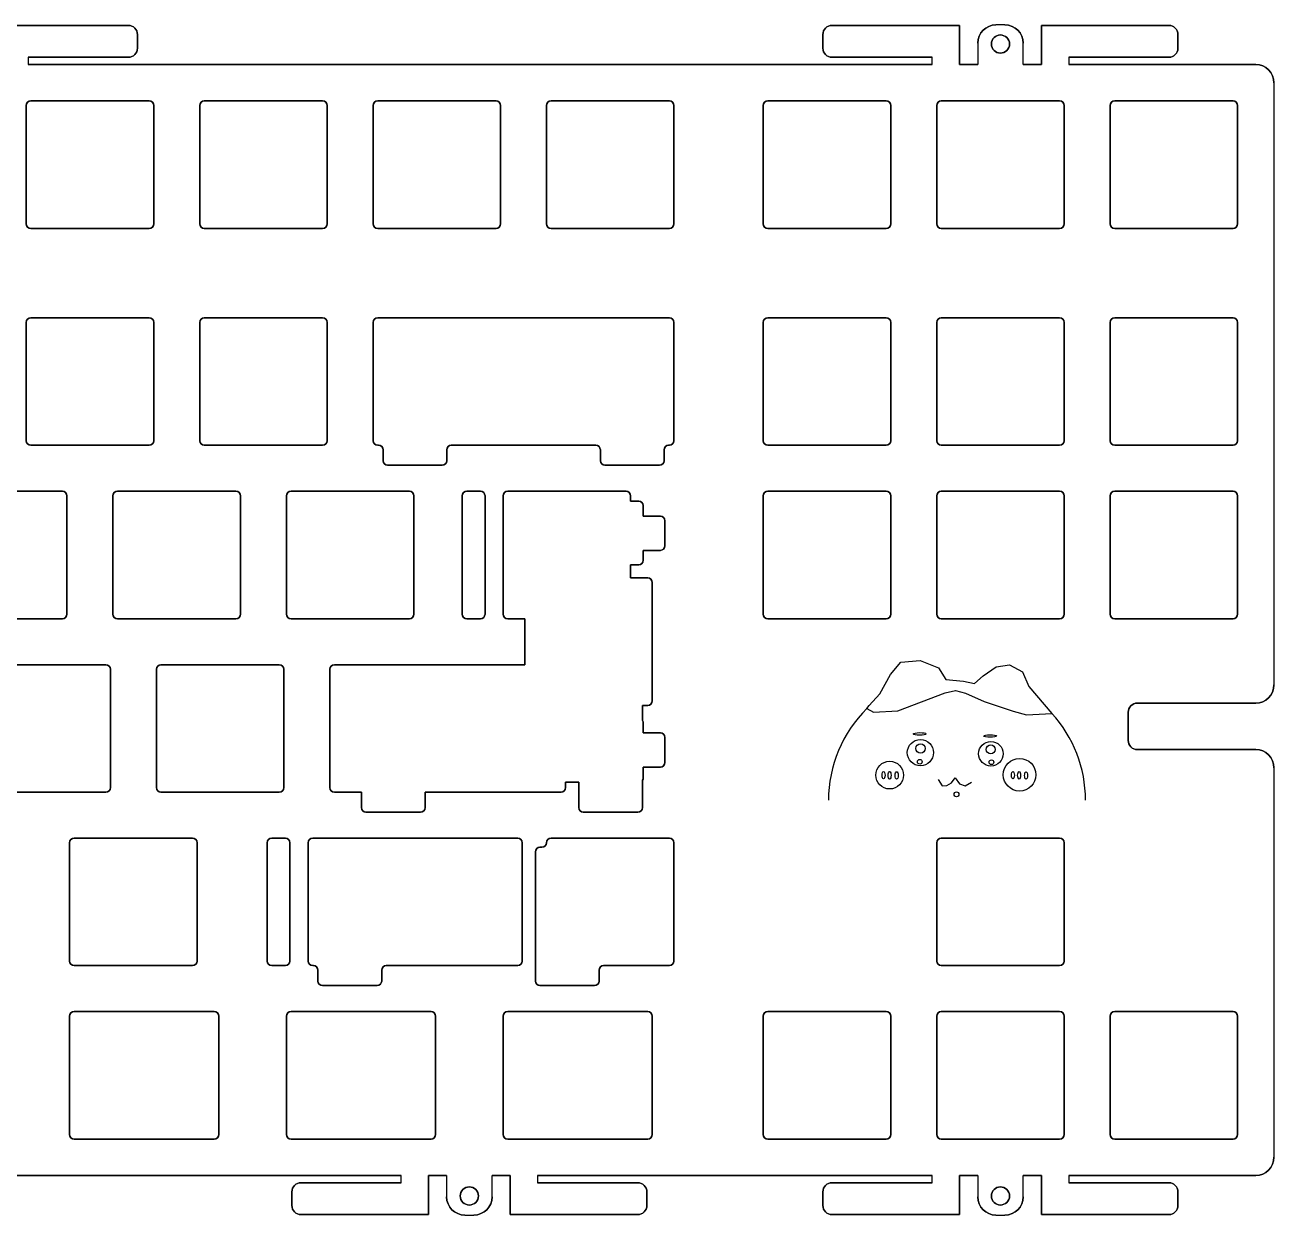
# Model space of a CAD drawing. Header units: centimetres. Extents: x 0.3 to 35.4, y -11.1 to 2.
# Drawn here: x 21.69 to 35.41, y -11.1 to 1.97 of the extents above; entities that cross this region are included whole.
import ezdxf

# ---------------------------------------------------------------- set-up
doc = ezdxf.new("R2010")
doc.units = ezdxf.units.CM
doc.header["$MEASUREMENT"] = 0
doc.layers.add('圖層1', color=80, linetype='Continuous')

msp = doc.modelspace()

# ---------------------------------------------------------------- linework, layer by layer
for p, q in [((22.826, 1.97, -11.43), (21.426, 1.97, -11.43)), ((31.956, 1.97, -11.43), (30.556, 1.97, -11.43)), ((31.956, 1.54, -11.43), (31.956, 1.97, -11.43)), ((32.456, 1.975, -11.43), (32.356, 1.975, -11.43)), ((34.256, 1.97, -11.43), (32.856, 1.97, -11.43)), ((32.856, 1.97, -11.43), (32.856, 1.54, -11.43)), ((22.926, 1.72, -11.43), (22.926, 1.87, -11.43)), ((30.456, 1.87, -11.43), (30.456, 1.72, -11.43)), ((34.356, 1.72, -11.43), (34.356, 1.87, -11.43)), ((32.156, 1.775, -11.43), (32.156, 1.54, -11.43)), ((32.656, 1.54, -11.43), (32.656, 1.775, -11.43)), ((21.726, 1.62, -11.43), (21.726, 1.54, -11.43)), ((21.726, 1.62, -11.43), (22.826, 1.62, -11.43)), ((21.726, 1.54, -11.43), (31.656, 1.54, -11.43)), ((30.556, 1.62, -11.43), (31.656, 1.62, -11.43)), ((31.656, 1.54, -11.43), (31.656, 1.62, -11.43)), ((31.956, 1.54, -11.43), (32.156, 1.54, -11.43)), ((32.656, 1.54, -11.43), (32.856, 1.54, -11.43)), ((33.156, 1.62, -11.43), (33.156, 1.54, -11.43)), ((33.156, 1.62, -11.43), (34.256, 1.62, -11.43)), ((33.156, 1.54, -11.43), (35.211, 1.54, -11.43)), ((35.411, 1.34, -11.43), (35.411, -5.274, -11.43)), ((23.055, 1.14, -11.43), (21.755, 1.14, -11.43)), ((24.96, 1.14, -11.43), (23.66, 1.14, -11.43)), ((26.865, 1.14, -11.43), (25.565, 1.14, -11.43)), ((28.77, 1.14, -11.43), (27.47, 1.14, -11.43)), ((31.151, 1.14, -11.43), (29.851, 1.14, -11.43)), ((33.056, 1.14, -11.43), (31.756, 1.14, -11.43)), ((34.961, 1.14, -11.43), (33.661, 1.14, -11.43)), ((21.705, 1.09, -11.43), (21.705, -0.21, -11.43)), ((23.105, -0.21, -11.43), (23.105, 1.09, -11.43)), ((23.61, 1.09, -11.43), (23.61, -0.21, -11.43)), ((25.01, -0.21, -11.43), (25.01, 1.09, -11.43)), ((25.515, 1.09, -11.43), (25.515, -0.21, -11.43)), ((26.915, -0.21, -11.43), (26.915, 1.09, -11.43)), ((27.42, 1.09, -11.43), (27.42, -0.21, -11.43)), ((28.82, -0.21, -11.43), (28.82, 1.09, -11.43)), ((29.801, 1.09, -11.43), (29.801, -0.21, -11.43)), ((31.201, -0.21, -11.43), (31.201, 1.09, -11.43)), ((31.706, 1.09, -11.43), (31.706, -0.21, -11.43)), ((33.106, -0.21, -11.43), (33.106, 1.09, -11.43)), ((33.611, 1.09, -11.43), (33.611, -0.21, -11.43)), ((35.011, -0.21, -11.43), (35.011, 1.09, -11.43)), ((21.755, -0.26, -11.43), (23.055, -0.26, -11.43)), ((23.66, -0.26, -11.43), (24.96, -0.26, -11.43)), ((25.565, -0.26, -11.43), (26.865, -0.26, -11.43)), ((27.47, -0.26, -11.43), (28.77, -0.26, -11.43)), ((29.851, -0.26, -11.43), (31.151, -0.26, -11.43)), ((31.756, -0.26, -11.43), (33.056, -0.26, -11.43)), ((33.661, -0.26, -11.43), (34.961, -0.26, -11.43)), ((21.705, -1.292, -11.43), (21.705, -2.592, -11.43)), ((23.055, -1.242, -11.43), (21.755, -1.242, -11.43)), ((23.105, -2.592, -11.43), (23.105, -1.292, -11.43)), ((23.61, -1.292, -11.43), (23.61, -2.592, -11.43)), ((24.96, -1.242, -11.43), (23.66, -1.242, -11.43)), ((25.01, -2.592, -11.43), (25.01, -1.292, -11.43)), ((25.515, -1.292, -11.43), (25.515, -2.592, -11.43)), ((28.77, -1.242, -11.43), (25.565, -1.242, -11.43)), ((28.82, -2.592, -11.43), (28.82, -1.292, -11.43)), ((29.801, -1.292, -11.43), (29.801, -2.592, -11.43)), ((31.151, -1.242, -11.43), (29.851, -1.242, -11.43)), ((31.201, -2.592, -11.43), (31.201, -1.292, -11.43)), ((31.706, -1.292, -11.43), (31.706, -2.592, -11.43)), ((33.056, -1.242, -11.43), (31.756, -1.242, -11.43)), ((33.106, -2.592, -11.43), (33.106, -1.292, -11.43)), ((33.611, -1.292, -11.43), (33.611, -2.592, -11.43)), ((34.961, -1.242, -11.43), (33.661, -1.242, -11.43)), ((35.011, -2.592, -11.43), (35.011, -1.292, -11.43)), ((21.755, -2.642, -11.43), (23.055, -2.642, -11.43)), ((23.66, -2.642, -11.43), (24.96, -2.642, -11.43)), ((25.565, -2.642, -11.43), (25.574, -2.642, -11.43)), ((25.624, -2.692, -11.43), (25.624, -2.812, -11.43)), ((26.324, -2.812, -11.43), (26.324, -2.692, -11.43)), ((26.374, -2.642, -11.43), (27.961, -2.642, -11.43)), ((28.011, -2.692, -11.43), (28.011, -2.812, -11.43)), ((28.711, -2.812, -11.43), (28.711, -2.692, -11.43)), ((28.761, -2.642, -11.43), (28.77, -2.642, -11.43)), ((29.851, -2.642, -11.43), (31.151, -2.642, -11.43)), ((31.756, -2.642, -11.43), (33.056, -2.642, -11.43)), ((33.661, -2.642, -11.43), (34.961, -2.642, -11.43)), ((25.674, -2.862, -11.43), (26.274, -2.862, -11.43)), ((28.061, -2.862, -11.43), (28.661, -2.862, -11.43)), ((22.102, -3.147, -11.43), (20.802, -3.147, -11.43)), ((24.008, -3.147, -11.43), (22.707, -3.147, -11.43)), ((25.913, -3.147, -11.43), (24.613, -3.147, -11.43)), ((26.544, -3.147, -11.43), (26.694, -3.147, -11.43)), ((26.994, -3.147, -11.43), (28.294, -3.147, -11.43)), ((31.151, -3.147, -11.43), (29.851, -3.147, -11.43)), ((33.056, -3.147, -11.43), (31.756, -3.147, -11.43)), ((34.961, -3.147, -11.43), (33.661, -3.147, -11.43)), ((22.152, -4.497, -11.43), (22.152, -3.197, -11.43)), ((22.657, -3.197, -11.43), (22.657, -4.497, -11.43)), ((24.058, -4.497, -11.43), (24.058, -3.197, -11.43)), ((24.562, -3.197, -11.43), (24.562, -4.497, -11.43)), ((25.962, -4.497, -11.43), (25.962, -3.197, -11.43)), ((26.494, -4.497, -11.43), (26.494, -3.197, -11.43)), ((26.744, -3.197, -11.43), (26.744, -4.497, -11.43)), ((26.944, -4.497, -11.43), (26.944, -3.197, -11.43)), ((28.344, -3.197, -11.43), (28.344, -3.255, -11.43)), ((28.344, -3.255, -11.43), (28.432, -3.255, -11.43)), ((29.801, -3.197, -11.43), (29.801, -4.497, -11.43)), ((31.201, -4.497, -11.43), (31.201, -3.197, -11.43)), ((31.706, -3.197, -11.43), (31.706, -4.497, -11.43)), ((33.106, -4.497, -11.43), (33.106, -3.197, -11.43)), ((33.611, -3.197, -11.43), (33.611, -4.497, -11.43)), ((35.011, -4.497, -11.43), (35.011, -3.197, -11.43)), ((28.482, -3.305, -11.43), (28.482, -3.42, -11.43)), ((28.482, -3.42, -11.43), (28.67, -3.42, -11.43)), ((28.72, -3.47, -11.43), (28.72, -3.746, -11.43)), ((28.67, -3.796, -11.43), (28.482, -3.796, -11.43)), ((28.482, -3.796, -11.43), (28.482, -3.905, -11.43)), ((28.432, -3.955, -11.43), (28.344, -3.955, -11.43)), ((28.344, -3.955, -11.43), (28.344, -4.099, -11.43)), ((28.344, -4.099, -11.43), (28.532, -4.099, -11.43)), ((28.582, -4.149, -11.43), (28.582, -5.449, -11.43)), ((20.802, -4.547, -11.43), (22.102, -4.547, -11.43)), ((22.707, -4.547, -11.43), (24.008, -4.547, -11.43)), ((24.613, -4.547, -11.43), (25.913, -4.547, -11.43)), ((26.694, -4.547, -11.43), (26.544, -4.547, -11.43)), ((27.182, -4.547, -11.43), (26.994, -4.547, -11.43)), ((27.182, -5.052, -11.43), (27.182, -4.547, -11.43)), ((29.851, -4.547, -11.43), (31.151, -4.547, -11.43)), ((31.756, -4.547, -11.43), (33.056, -4.547, -11.43)), ((33.661, -4.547, -11.43), (34.961, -4.547, -11.43)), ((22.579, -5.052, -11.43), (21.279, -5.052, -11.43)), ((24.484, -5.052, -11.43), (23.184, -5.052, -11.43)), ((25.089, -5.052, -11.43), (27.182, -5.052, -11.43)), ((22.629, -6.402, -11.43), (22.629, -5.102, -11.43)), ((23.134, -5.102, -11.43), (23.134, -6.402, -11.43)), ((24.534, -6.402, -11.43), (24.534, -5.102, -11.43)), ((25.039, -6.402, -11.43), (25.039, -5.102, -11.43)), ((33.91, -5.474, -11.43), (35.211, -5.474, -11.43)), ((28.532, -5.499, -11.43), (28.473, -5.499, -11.43)), ((28.473, -5.499, -11.43), (28.473, -5.665, -11.43)), ((33.81, -5.884, -11.43), (33.81, -5.574, -11.43)), ((28.482, -5.693, -11.43), (28.482, -5.8, -11.43)), ((28.482, -5.8, -11.43), (28.67, -5.8, -11.43)), ((28.72, -5.85, -11.43), (28.72, -6.126, -11.43)), ((35.211, -5.984, -11.43), (33.91, -5.984, -11.43)), ((28.67, -6.176, -11.43), (28.482, -6.176, -11.43)), ((28.482, -6.176, -11.43), (28.482, -6.293, -11.43)), ((35.411, -6.184, -11.43), (35.411, -10.462, -11.43)), ((27.773, -6.343, -11.43), (27.629, -6.343, -11.43)), ((27.629, -6.343, -11.43), (27.629, -6.402, -11.43)), ((27.773, -6.622, -11.43), (27.773, -6.343, -11.43)), ((28.473, -6.321, -11.43), (28.473, -6.622, -11.43)), ((21.279, -6.452, -11.43), (22.579, -6.452, -11.43)), ((23.184, -6.452, -11.43), (24.484, -6.452, -11.43)), ((25.386, -6.452, -11.43), (25.089, -6.452, -11.43)), ((25.386, -6.622, -11.43), (25.386, -6.452, -11.43)), ((27.579, -6.452, -11.43), (26.086, -6.452, -11.43)), ((26.086, -6.452, -11.43), (26.086, -6.622, -11.43)), ((26.036, -6.672, -11.43), (25.436, -6.672, -11.43)), ((28.423, -6.672, -11.43), (27.823, -6.672, -11.43)), ((23.531, -6.957, -11.43), (22.231, -6.957, -11.43)), ((24.401, -6.957, -11.43), (24.551, -6.957, -11.43)), ((27.103, -6.957, -11.43), (24.851, -6.957, -11.43)), ((28.77, -6.957, -11.43), (27.47, -6.957, -11.43)), ((33.056, -6.957, -11.43), (31.756, -6.957, -11.43)), ((22.181, -7.007, -11.43), (22.181, -8.307, -11.43)), ((23.581, -8.307, -11.43), (23.581, -7.007, -11.43)), ((24.351, -8.307, -11.43), (24.351, -7.007, -11.43)), ((24.601, -7.007, -11.43), (24.601, -8.307, -11.43)), ((24.801, -7.007, -11.43), (24.801, -8.307, -11.43)), ((27.153, -8.307, -11.43), (27.153, -7.007, -11.43)), ((27.297, -7.107, -11.43), (27.297, -8.527, -11.43)), ((27.37, -7.057, -11.43), (27.347, -7.057, -11.43)), ((28.82, -8.307, -11.43), (28.82, -7.007, -11.43)), ((31.706, -7.007, -11.43), (31.706, -8.307, -11.43)), ((33.106, -8.307, -11.43), (33.106, -7.007, -11.43)), ((22.231, -8.357, -11.43), (23.531, -8.357, -11.43)), ((24.551, -8.357, -11.43), (24.401, -8.357, -11.43)), ((24.851, -8.357, -11.43), (24.859, -8.357, -11.43)), ((25.659, -8.357, -11.43), (27.103, -8.357, -11.43)), ((28.047, -8.357, -11.43), (28.77, -8.357, -11.43)), ((31.756, -8.357, -11.43), (33.056, -8.357, -11.43)), ((24.909, -8.407, -11.43), (24.909, -8.527, -11.43)), ((25.609, -8.527, -11.43), (25.609, -8.407, -11.43)), ((27.997, -8.527, -11.43), (27.997, -8.407, -11.43)), ((24.959, -8.577, -11.43), (25.559, -8.577, -11.43)), ((27.347, -8.577, -11.43), (27.947, -8.577, -11.43)), ((22.181, -8.912, -11.43), (22.181, -10.212, -11.43)), ((23.769, -8.862, -11.43), (22.231, -8.862, -11.43)), ((23.819, -10.212, -11.43), (23.819, -8.912, -11.43)), ((24.562, -8.912, -11.43), (24.562, -10.212, -11.43)), ((26.151, -8.862, -11.43), (24.613, -8.862, -11.43)), ((26.201, -10.212, -11.43), (26.201, -8.912, -11.43)), ((26.944, -8.912, -11.43), (26.944, -10.212, -11.43)), ((28.532, -8.862, -11.43), (26.994, -8.862, -11.43)), ((28.582, -10.212, -11.43), (28.582, -8.912, -11.43)), ((29.801, -8.912, -11.43), (29.801, -10.212, -11.43)), ((31.151, -8.862, -11.43), (29.851, -8.862, -11.43)), ((31.201, -10.212, -11.43), (31.201, -8.912, -11.43)), ((31.706, -8.912, -11.43), (31.706, -10.212, -11.43)), ((33.056, -8.862, -11.43), (31.756, -8.862, -11.43)), ((33.106, -10.212, -11.43), (33.106, -8.912, -11.43)), ((33.611, -8.912, -11.43), (33.611, -10.212, -11.43)), ((34.961, -8.862, -11.43), (33.661, -8.862, -11.43)), ((35.011, -10.212, -11.43), (35.011, -8.912, -11.43)), ((22.231, -10.262, -11.43), (23.769, -10.262, -11.43)), ((24.613, -10.262, -11.43), (26.151, -10.262, -11.43)), ((26.994, -10.262, -11.43), (28.532, -10.262, -11.43)), ((29.851, -10.262, -11.43), (31.151, -10.262, -11.43)), ((31.756, -10.262, -11.43), (33.056, -10.262, -11.43)), ((33.661, -10.262, -11.43), (34.961, -10.262, -11.43)), ((25.822, -10.662, -11.43), (19.344, -10.662, -11.43)), ((25.822, -10.742, -11.43), (25.822, -10.662, -11.43)), ((26.122, -11.092, -11.43), (26.122, -10.662, -11.43)), ((26.322, -10.662, -11.43), (26.122, -10.662, -11.43)), ((26.322, -10.662, -11.43), (26.322, -10.897, -11.43)), ((26.822, -10.897, -11.43), (26.822, -10.662, -11.43)), ((27.022, -10.662, -11.43), (26.822, -10.662, -11.43)), ((27.022, -10.662, -11.43), (27.022, -11.092, -11.43)), ((27.322, -10.662, -11.43), (27.322, -10.742, -11.43)), ((31.656, -10.662, -11.43), (27.322, -10.662, -11.43)), ((31.656, -10.742, -11.43), (31.656, -10.662, -11.43)), ((31.956, -11.092, -11.43), (31.956, -10.662, -11.43)), ((32.156, -10.662, -11.43), (31.956, -10.662, -11.43)), ((32.156, -10.662, -11.43), (32.156, -10.897, -11.43)), ((32.656, -10.897, -11.43), (32.656, -10.662, -11.43)), ((32.856, -10.662, -11.43), (32.656, -10.662, -11.43)), ((32.856, -10.662, -11.43), (32.856, -11.092, -11.43)), ((33.156, -10.662, -11.43), (33.156, -10.742, -11.43)), ((35.211, -10.662, -11.43), (33.156, -10.662, -11.43)), ((25.822, -10.742, -11.43), (24.722, -10.742, -11.43)), ((28.422, -10.742, -11.43), (27.322, -10.742, -11.43)), ((31.656, -10.742, -11.43), (30.556, -10.742, -11.43)), ((34.256, -10.742, -11.43), (33.156, -10.742, -11.43)), ((24.622, -10.842, -11.43), (24.622, -10.992, -11.43)), ((28.522, -10.992, -11.43), (28.522, -10.842, -11.43)), ((30.456, -10.842, -11.43), (30.456, -10.992, -11.43)), ((34.356, -10.992, -11.43), (34.356, -10.842, -11.43)), ((24.722, -11.092, -11.43), (26.122, -11.092, -11.43)), ((26.522, -11.097, -11.43), (26.622, -11.097, -11.43)), ((27.022, -11.092, -11.43), (28.422, -11.092, -11.43)), ((30.556, -11.092, -11.43), (31.956, -11.092, -11.43)), ((32.356, -11.097, -11.43), (32.456, -11.097, -11.43)), ((32.856, -11.092, -11.43), (34.256, -11.092, -11.43))]:
    msp.add_line(p, q)
at = {"extrusion": (-1.2583e-16, -1.45717e-15, -1)}
for p, q in [((21.426, 1.97, -11.58), (22.826, 1.97, -11.58)), ((30.556, 1.97, -11.58), (31.956, 1.97, -11.58)), ((31.956, 1.97, -11.58), (31.956, 1.54, -11.58)), ((32.456, 1.975, -11.58), (32.356, 1.975, -11.58)), ((32.856, 1.54, -11.58), (32.856, 1.97, -11.58)), ((32.856, 1.97, -11.58), (34.256, 1.97, -11.58)), ((22.926, 1.87, -11.58), (22.926, 1.72, -11.58)), ((30.456, 1.72, -11.58), (30.456, 1.87, -11.58)), ((34.356, 1.87, -11.58), (34.356, 1.72, -11.58)), ((32.156, 1.775, -11.58), (32.156, 1.54, -11.58)), ((32.656, 1.54, -11.58), (32.656, 1.775, -11.58)), ((22.826, 1.62, -11.58), (21.726, 1.62, -11.58)), ((21.726, 1.62, -11.58), (21.726, 1.54, -11.58)), ((31.656, 1.54, -11.58), (21.726, 1.54, -11.58)), ((31.656, 1.62, -11.58), (30.556, 1.62, -11.58)), ((31.656, 1.54, -11.58), (31.656, 1.62, -11.58)), ((32.156, 1.54, -11.58), (31.956, 1.54, -11.58)), ((32.856, 1.54, -11.58), (32.656, 1.54, -11.58)), ((34.256, 1.62, -11.58), (33.156, 1.62, -11.58)), ((33.156, 1.62, -11.58), (33.156, 1.54, -11.58)), ((35.211, 1.54, -11.58), (33.156, 1.54, -11.58)), ((35.411, 1.34, -11.58), (35.411, -5.274, -11.58)), ((21.755, 1.14, -11.58), (23.055, 1.14, -11.58)), ((23.66, 1.14, -11.58), (24.96, 1.14, -11.58)), ((25.565, 1.14, -11.58), (26.865, 1.14, -11.58)), ((27.47, 1.14, -11.58), (28.77, 1.14, -11.58)), ((29.851, 1.14, -11.58), (31.151, 1.14, -11.58)), ((31.756, 1.14, -11.58), (33.056, 1.14, -11.58)), ((33.661, 1.14, -11.58), (34.961, 1.14, -11.58)), ((21.705, -0.21, -11.58), (21.705, 1.09, -11.58)), ((23.105, 1.09, -11.58), (23.105, -0.21, -11.58)), ((23.61, -0.21, -11.58), (23.61, 1.09, -11.58)), ((25.01, 1.09, -11.58), (25.01, -0.21, -11.58)), ((25.515, -0.21, -11.58), (25.515, 1.09, -11.58)), ((26.915, 1.09, -11.58), (26.915, -0.21, -11.58)), ((27.42, -0.21, -11.58), (27.42, 1.09, -11.58)), ((28.82, 1.09, -11.58), (28.82, -0.21, -11.58)), ((29.801, -0.21, -11.58), (29.801, 1.09, -11.58)), ((31.201, 1.09, -11.58), (31.201, -0.21, -11.58)), ((31.706, -0.21, -11.58), (31.706, 1.09, -11.58)), ((33.106, 1.09, -11.58), (33.106, -0.21, -11.58)), ((33.611, -0.21, -11.58), (33.611, 1.09, -11.58)), ((35.011, 1.09, -11.58), (35.011, -0.21, -11.58)), ((23.055, -0.26, -11.58), (21.755, -0.26, -11.58)), ((24.96, -0.26, -11.58), (23.66, -0.26, -11.58)), ((26.865, -0.26, -11.58), (25.565, -0.26, -11.58)), ((28.77, -0.26, -11.58), (27.47, -0.26, -11.58)), ((31.151, -0.26, -11.58), (29.851, -0.26, -11.58)), ((33.056, -0.26, -11.58), (31.756, -0.26, -11.58)), ((34.961, -0.26, -11.58), (33.661, -0.26, -11.58)), ((21.705, -2.592, -11.58), (21.705, -1.292, -11.58)), ((21.755, -1.242, -11.58), (23.055, -1.242, -11.58)), ((23.105, -1.292, -11.58), (23.105, -2.592, -11.58)), ((23.61, -2.592, -11.58), (23.61, -1.292, -11.58)), ((23.66, -1.242, -11.58), (24.96, -1.242, -11.58)), ((25.01, -1.292, -11.58), (25.01, -2.592, -11.58)), ((25.515, -2.592, -11.58), (25.515, -1.292, -11.58)), ((25.565, -1.242, -11.58), (28.77, -1.242, -11.58)), ((28.82, -1.292, -11.58), (28.82, -2.592, -11.58)), ((29.801, -2.592, -11.58), (29.801, -1.292, -11.58)), ((29.851, -1.242, -11.58), (31.151, -1.242, -11.58)), ((31.201, -1.292, -11.58), (31.201, -2.592, -11.58)), ((31.706, -2.592, -11.58), (31.706, -1.292, -11.58)), ((31.756, -1.242, -11.58), (33.056, -1.242, -11.58)), ((33.106, -1.292, -11.58), (33.106, -2.592, -11.58)), ((33.611, -2.592, -11.58), (33.611, -1.292, -11.58)), ((33.661, -1.242, -11.58), (34.961, -1.242, -11.58)), ((35.011, -1.292, -11.58), (35.011, -2.592, -11.58)), ((23.055, -2.642, -11.58), (21.755, -2.642, -11.58)), ((24.96, -2.642, -11.58), (23.66, -2.642, -11.58)), ((25.574, -2.642, -11.58), (25.565, -2.642, -11.58)), ((25.624, -2.812, -11.58), (25.624, -2.692, -11.58)), ((26.324, -2.692, -11.58), (26.324, -2.812, -11.58)), ((27.961, -2.642, -11.58), (26.374, -2.642, -11.58)), ((28.011, -2.812, -11.58), (28.011, -2.692, -11.58)), ((28.711, -2.692, -11.58), (28.711, -2.812, -11.58)), ((28.77, -2.642, -11.58), (28.761, -2.642, -11.58)), ((31.151, -2.642, -11.58), (29.851, -2.642, -11.58)), ((33.056, -2.642, -11.58), (31.756, -2.642, -11.58)), ((34.961, -2.642, -11.58), (33.661, -2.642, -11.58)), ((26.274, -2.862, -11.58), (25.674, -2.862, -11.58)), ((28.661, -2.862, -11.58), (28.061, -2.862, -11.58)), ((20.802, -3.147, -11.58), (22.102, -3.147, -11.58)), ((22.707, -3.147, -11.58), (24.008, -3.147, -11.58)), ((24.613, -3.147, -11.58), (25.913, -3.147, -11.58)), ((26.694, -3.147, -11.58), (26.544, -3.147, -11.58)), ((28.294, -3.147, -11.58), (26.994, -3.147, -11.58)), ((29.851, -3.147, -11.58), (31.151, -3.147, -11.58)), ((31.756, -3.147, -11.58), (33.056, -3.147, -11.58)), ((33.661, -3.147, -11.58), (34.961, -3.147, -11.58)), ((22.152, -3.197, -11.58), (22.152, -4.497, -11.58)), ((22.657, -4.497, -11.58), (22.657, -3.197, -11.58)), ((24.058, -3.197, -11.58), (24.058, -4.497, -11.58)), ((24.562, -4.497, -11.58), (24.562, -3.197, -11.58)), ((25.962, -3.197, -11.58), (25.962, -4.497, -11.58)), ((26.494, -3.197, -11.58), (26.494, -4.497, -11.58)), ((26.744, -4.497, -11.58), (26.744, -3.197, -11.58)), ((26.944, -3.197, -11.58), (26.944, -4.497, -11.58)), ((28.344, -3.255, -11.58), (28.344, -3.197, -11.58)), ((28.432, -3.255, -11.58), (28.344, -3.255, -11.58)), ((29.801, -4.497, -11.58), (29.801, -3.197, -11.58)), ((31.201, -3.197, -11.58), (31.201, -4.497, -11.58)), ((31.706, -4.497, -11.58), (31.706, -3.197, -11.58)), ((33.106, -3.197, -11.58), (33.106, -4.497, -11.58)), ((33.611, -4.497, -11.58), (33.611, -3.197, -11.58)), ((35.011, -3.197, -11.58), (35.011, -4.497, -11.58)), ((28.482, -3.42, -11.58), (28.482, -3.305, -11.58)), ((28.67, -3.42, -11.58), (28.482, -3.42, -11.58)), ((28.72, -3.746, -11.58), (28.72, -3.47, -11.58)), ((28.482, -3.905, -11.58), (28.482, -3.796, -11.58)), ((28.482, -3.796, -11.58), (28.67, -3.796, -11.58)), ((28.344, -4.099, -11.58), (28.344, -3.955, -11.58)), ((28.344, -3.955, -11.58), (28.432, -3.955, -11.58)), ((28.532, -4.099, -11.58), (28.344, -4.099, -11.58)), ((28.582, -5.449, -11.58), (28.582, -4.149, -11.58)), ((22.102, -4.547, -11.58), (20.802, -4.547, -11.58)), ((24.008, -4.547, -11.58), (22.707, -4.547, -11.58)), ((25.913, -4.547, -11.58), (24.613, -4.547, -11.58)), ((26.544, -4.547, -11.58), (26.694, -4.547, -11.58)), ((26.994, -4.547, -11.58), (27.182, -4.547, -11.58)), ((27.182, -4.547, -11.58), (27.182, -5.052, -11.58)), ((31.151, -4.547, -11.58), (29.851, -4.547, -11.58)), ((33.056, -4.547, -11.58), (31.756, -4.547, -11.58)), ((34.961, -4.547, -11.58), (33.661, -4.547, -11.58)), ((21.279, -5.052, -11.58), (22.579, -5.052, -11.58)), ((23.184, -5.052, -11.58), (24.484, -5.052, -11.58)), ((27.182, -5.052, -11.58), (25.089, -5.052, -11.58)), ((22.629, -5.102, -11.58), (22.629, -6.402, -11.58)), ((23.134, -6.402, -11.58), (23.134, -5.102, -11.58)), ((24.534, -5.102, -11.58), (24.534, -6.402, -11.58)), ((25.039, -5.102, -11.58), (25.039, -6.402, -11.58)), ((35.211, -5.474, -11.58), (33.91, -5.474, -11.58)), ((28.473, -5.665, -11.58), (28.473, -5.499, -11.58)), ((28.473, -5.499, -11.58), (28.532, -5.499, -11.58)), ((33.81, -5.574, -11.58), (33.81, -5.884, -11.58)), ((28.482, -5.8, -11.58), (28.482, -5.693, -11.58)), ((28.67, -5.8, -11.58), (28.482, -5.8, -11.58)), ((28.72, -6.126, -11.58), (28.72, -5.85, -11.58)), ((33.91, -5.984, -11.58), (35.211, -5.984, -11.58)), ((28.482, -6.293, -11.58), (28.482, -6.176, -11.58)), ((28.482, -6.176, -11.58), (28.67, -6.176, -11.58)), ((35.411, -6.184, -11.58), (35.411, -10.462, -11.58)), ((27.629, -6.402, -11.58), (27.629, -6.343, -11.58)), ((27.629, -6.343, -11.58), (27.773, -6.343, -11.58)), ((27.773, -6.343, -11.58), (27.773, -6.622, -11.58)), ((28.473, -6.622, -11.58), (28.473, -6.321, -11.58)), ((22.579, -6.452, -11.58), (21.279, -6.452, -11.58)), ((24.484, -6.452, -11.58), (23.184, -6.452, -11.58)), ((25.089, -6.452, -11.58), (25.386, -6.452, -11.58)), ((25.386, -6.452, -11.58), (25.386, -6.622, -11.58)), ((26.086, -6.622, -11.58), (26.086, -6.452, -11.58)), ((26.086, -6.452, -11.58), (27.579, -6.452, -11.58)), ((25.436, -6.672, -11.58), (26.036, -6.672, -11.58)), ((27.823, -6.672, -11.58), (28.423, -6.672, -11.58)), ((22.231, -6.957, -11.58), (23.531, -6.957, -11.58)), ((24.551, -6.957, -11.58), (24.401, -6.957, -11.58)), ((24.851, -6.957, -11.58), (27.103, -6.957, -11.58)), ((27.47, -6.957, -11.58), (28.77, -6.957, -11.58)), ((31.756, -6.957, -11.58), (33.056, -6.957, -11.58)), ((22.181, -8.307, -11.58), (22.181, -7.007, -11.58)), ((23.581, -7.007, -11.58), (23.581, -8.307, -11.58)), ((24.351, -7.007, -11.58), (24.351, -8.307, -11.58)), ((24.601, -8.307, -11.58), (24.601, -7.007, -11.58)), ((24.801, -8.307, -11.58), (24.801, -7.007, -11.58)), ((27.153, -7.007, -11.58), (27.153, -8.307, -11.58)), ((27.297, -8.527, -11.58), (27.297, -7.107, -11.58)), ((27.347, -7.057, -11.58), (27.37, -7.057, -11.58)), ((28.82, -7.007, -11.58), (28.82, -8.307, -11.58)), ((31.706, -8.307, -11.58), (31.706, -7.007, -11.58)), ((33.106, -7.007, -11.58), (33.106, -8.307, -11.58)), ((23.531, -8.357, -11.58), (22.231, -8.357, -11.58)), ((24.401, -8.357, -11.58), (24.551, -8.357, -11.58)), ((24.859, -8.357, -11.58), (24.851, -8.357, -11.58)), ((27.103, -8.357, -11.58), (25.659, -8.357, -11.58)), ((28.77, -8.357, -11.58), (28.047, -8.357, -11.58)), ((33.056, -8.357, -11.58), (31.756, -8.357, -11.58)), ((24.909, -8.527, -11.58), (24.909, -8.407, -11.58)), ((25.609, -8.407, -11.58), (25.609, -8.527, -11.58)), ((27.997, -8.407, -11.58), (27.997, -8.527, -11.58)), ((25.559, -8.577, -11.58), (24.959, -8.577, -11.58)), ((27.947, -8.577, -11.58), (27.347, -8.577, -11.58)), ((22.181, -10.212, -11.58), (22.181, -8.912, -11.58)), ((22.231, -8.862, -11.58), (23.769, -8.862, -11.58)), ((23.819, -8.912, -11.58), (23.819, -10.212, -11.58)), ((24.562, -10.212, -11.58), (24.562, -8.912, -11.58)), ((24.613, -8.862, -11.58), (26.151, -8.862, -11.58)), ((26.201, -8.912, -11.58), (26.201, -10.212, -11.58)), ((26.944, -10.212, -11.58), (26.944, -8.912, -11.58)), ((26.994, -8.862, -11.58), (28.532, -8.862, -11.58)), ((28.582, -8.912, -11.58), (28.582, -10.212, -11.58)), ((29.801, -10.212, -11.58), (29.801, -8.912, -11.58)), ((29.851, -8.862, -11.58), (31.151, -8.862, -11.58)), ((31.201, -8.912, -11.58), (31.201, -10.212, -11.58)), ((31.706, -10.212, -11.58), (31.706, -8.912, -11.58)), ((31.756, -8.862, -11.58), (33.056, -8.862, -11.58)), ((33.106, -8.912, -11.58), (33.106, -10.212, -11.58)), ((33.611, -10.212, -11.58), (33.611, -8.912, -11.58)), ((33.661, -8.862, -11.58), (34.961, -8.862, -11.58)), ((35.011, -8.912, -11.58), (35.011, -10.212, -11.58)), ((23.769, -10.262, -11.58), (22.231, -10.262, -11.58)), ((26.151, -10.262, -11.58), (24.613, -10.262, -11.58)), ((28.532, -10.262, -11.58), (26.994, -10.262, -11.58)), ((31.151, -10.262, -11.58), (29.851, -10.262, -11.58)), ((33.056, -10.262, -11.58), (31.756, -10.262, -11.58)), ((34.961, -10.262, -11.58), (33.661, -10.262, -11.58)), ((19.344, -10.662, -11.58), (25.822, -10.662, -11.58)), ((25.822, -10.742, -11.58), (25.822, -10.662, -11.58)), ((26.122, -10.662, -11.58), (26.322, -10.662, -11.58)), ((26.122, -10.662, -11.58), (26.122, -11.092, -11.58)), ((26.322, -10.662, -11.58), (26.322, -10.897, -11.58)), ((26.822, -10.662, -11.58), (27.022, -10.662, -11.58)), ((26.822, -10.897, -11.58), (26.822, -10.662, -11.58)), ((27.022, -11.092, -11.58), (27.022, -10.662, -11.58)), ((27.322, -10.662, -11.58), (31.656, -10.662, -11.58)), ((27.322, -10.662, -11.58), (27.322, -10.742, -11.58)), ((31.656, -10.742, -11.58), (31.656, -10.662, -11.58)), ((31.956, -10.662, -11.58), (32.156, -10.662, -11.58)), ((31.956, -10.662, -11.58), (31.956, -11.092, -11.58)), ((32.156, -10.662, -11.58), (32.156, -10.897, -11.58)), ((32.656, -10.662, -11.58), (32.856, -10.662, -11.58)), ((32.656, -10.897, -11.58), (32.656, -10.662, -11.58)), ((32.856, -11.092, -11.58), (32.856, -10.662, -11.58)), ((33.156, -10.662, -11.58), (35.211, -10.662, -11.58)), ((33.156, -10.662, -11.58), (33.156, -10.742, -11.58)), ((24.722, -10.742, -11.58), (25.822, -10.742, -11.58)), ((27.322, -10.742, -11.58), (28.422, -10.742, -11.58)), ((30.556, -10.742, -11.58), (31.656, -10.742, -11.58)), ((33.156, -10.742, -11.58), (34.256, -10.742, -11.58)), ((24.622, -10.992, -11.58), (24.622, -10.842, -11.58)), ((28.522, -10.842, -11.58), (28.522, -10.992, -11.58)), ((30.456, -10.992, -11.58), (30.456, -10.842, -11.58)), ((34.356, -10.842, -11.58), (34.356, -10.992, -11.58)), ((26.122, -11.092, -11.58), (24.722, -11.092, -11.58)), ((26.522, -11.097, -11.58), (26.622, -11.097, -11.58)), ((28.422, -11.092, -11.58), (27.022, -11.092, -11.58)), ((31.956, -11.092, -11.58), (30.556, -11.092, -11.58)), ((32.356, -11.097, -11.58), (32.456, -11.097, -11.58)), ((34.256, -11.092, -11.58), (32.856, -11.092, -11.58))]:
    msp.add_line(p, q, dxfattribs=at)
msp.add_lwpolyline([(31.723, -6.313), (31.767, -6.381), (31.816, -6.378), (31.867, -6.349), (31.907, -6.296), (31.955, -6.362), (32.018, -6.381), (32.087, -6.343)])
for centre, radius in [((32.406, 1.765, -11.43), 0.1), ((31.529, -5.971), 0.0513), ((32.3, -5.983), 0.0493), ((31.52, -6.118), 0.026), ((32.307, -6.123), 0.0256), ((31.923, -6.476), 0.0269), ((26.572, -10.887, -11.43), 0.1), ((32.406, -10.887, -11.43), 0.1)]:
    msp.add_circle(centre, radius)
for centre in [(-32.406, 1.765, 11.58), (-26.572, -10.887, 11.58), (-32.406, -10.887, 11.58)]:
    msp.add_circle(centre, 0.1, dxfattribs=at)
for centre, radius, start, end in [((22.826, 1.87, -11.43), 0.1, 0, 90), ((30.556, 1.87, -11.43), 0.1, 90, 180), ((32.356, 1.775, -11.43), 0.2, 90, 180), ((32.456, 1.775, -11.43), 0.2, 0, 90), ((34.256, 1.87, -11.43), 0.1, 0, 90), ((22.826, 1.72, -11.43), 0.1, 270, 0), ((30.556, 1.72, -11.43), 0.1, 180, 270), ((34.256, 1.72, -11.43), 0.1, 270, 0), ((35.211, 1.34, -11.43), 0.2, 0, 90), ((21.755, 1.09, -11.43), 0.05, 90, 180), ((23.055, 1.09, -11.43), 0.05, 0, 90), ((23.66, 1.09, -11.43), 0.05, 90, 180), ((24.96, 1.09, -11.43), 0.05, 0, 90), ((25.565, 1.09, -11.43), 0.05, 90, 180), ((26.865, 1.09, -11.43), 0.05, 0, 90), ((27.47, 1.09, -11.43), 0.05, 90, 180), ((28.77, 1.09, -11.43), 0.05, 0, 90), ((29.851, 1.09, -11.43), 0.05, 90, 180), ((31.151, 1.09, -11.43), 0.05, 0, 90), ((31.756, 1.09, -11.43), 0.05, 90, 180), ((33.056, 1.09, -11.43), 0.05, 0, 90), ((33.661, 1.09, -11.43), 0.05, 90, 180), ((34.961, 1.09, -11.43), 0.05, 0, 90), ((21.755, -0.21, -11.43), 0.05, 180, 270), ((23.055, -0.21, -11.43), 0.05, 270, 0), ((23.66, -0.21, -11.43), 0.05, 180, 270), ((24.96, -0.21, -11.43), 0.05, 270, 0), ((25.565, -0.21, -11.43), 0.05, 180, 270), ((26.865, -0.21, -11.43), 0.05, 270, 0), ((27.47, -0.21, -11.43), 0.05, 180, 270), ((28.77, -0.21, -11.43), 0.05, 270, 0), ((29.851, -0.21, -11.43), 0.05, 180, 270), ((31.151, -0.21, -11.43), 0.05, 270, 0), ((31.756, -0.21, -11.43), 0.05, 180, 270), ((33.056, -0.21, -11.43), 0.05, 270, 0), ((33.661, -0.21, -11.43), 0.05, 180, 270), ((34.961, -0.21, -11.43), 0.05, 270, 0), ((21.755, -1.292, -11.43), 0.05, 90, 180), ((23.055, -1.292, -11.43), 0.05, 0, 90), ((23.66, -1.292, -11.43), 0.05, 90, 180), ((24.96, -1.292, -11.43), 0.05, 0, 90), ((25.565, -1.292, -11.43), 0.05, 90, 180), ((28.77, -1.292, -11.43), 0.05, 0, 90), ((29.851, -1.292, -11.43), 0.05, 90, 180), ((31.151, -1.292, -11.43), 0.05, 0, 90), ((31.756, -1.292, -11.43), 0.05, 90, 180), ((33.056, -1.292, -11.43), 0.05, 0, 90), ((33.661, -1.292, -11.43), 0.05, 90, 180), ((34.961, -1.292, -11.43), 0.05, 0, 90), ((21.755, -2.592, -11.43), 0.05, 180, 270), ((23.055, -2.592, -11.43), 0.05, 270, 0), ((23.66, -2.592, -11.43), 0.05, 180, 270), ((24.96, -2.592, -11.43), 0.05, 270, 0), ((25.565, -2.592, -11.43), 0.05, 180, 270), ((28.77, -2.592, -11.43), 0.05, 270, 0), ((29.851, -2.592, -11.43), 0.05, 180, 270), ((31.151, -2.592, -11.43), 0.05, 270, 0), ((31.756, -2.592, -11.43), 0.05, 180, 270), ((33.056, -2.592, -11.43), 0.05, 270, 0), ((33.661, -2.592, -11.43), 0.05, 180, 270), ((34.961, -2.592, -11.43), 0.05, 270, 0), ((25.574, -2.692, -11.43), 0.05, 0, 90), ((26.374, -2.692, -11.43), 0.05, 90, 180), ((27.961, -2.692, -11.43), 0.05, 0, 90), ((28.761, -2.692, -11.43), 0.05, 90, 180), ((25.674, -2.812, -11.43), 0.05, 180, 270), ((26.274, -2.812, -11.43), 0.05, 270, 360), ((28.061, -2.812, -11.43), 0.05, 180, 270), ((28.661, -2.812, -11.43), 0.05, 270, 0), ((22.102, -3.197, -11.43), 0.05, 0, 90), ((22.707, -3.197, -11.43), 0.05, 90, 180), ((24.008, -3.197, -11.43), 0.05, 0, 90), ((24.613, -3.197, -11.43), 0.05, 90, 180), ((25.913, -3.197, -11.43), 0.05, 0, 90), ((26.544, -3.197, -11.43), 0.05, 90, 180), ((26.694, -3.197, -11.43), 0.05, 0, 90), ((26.994, -3.197, -11.43), 0.05, 90, 180), ((28.294, -3.197, -11.43), 0.05, 0, 90), ((29.851, -3.197, -11.43), 0.05, 90, 180), ((31.151, -3.197, -11.43), 0.05, 0, 90), ((31.756, -3.197, -11.43), 0.05, 90, 180), ((33.056, -3.197, -11.43), 0.05, 0, 90), ((33.661, -3.197, -11.43), 0.05, 90, 180), ((34.961, -3.197, -11.43), 0.05, 0, 90), ((28.432, -3.305, -11.43), 0.05, 0, 90), ((28.67, -3.47, -11.43), 0.05, 360, 90), ((28.67, -3.746, -11.43), 0.05, 270, 0), ((28.432, -3.905, -11.43), 0.05, 270, 0), ((28.532, -4.149, -11.43), 0.05, 0, 90), ((22.102, -4.497, -11.43), 0.05, 270, 0), ((22.707, -4.497, -11.43), 0.05, 180, 270), ((24.008, -4.497, -11.43), 0.05, 270, 0), ((24.613, -4.497, -11.43), 0.05, 180, 270), ((25.913, -4.497, -11.43), 0.05, 270, 0), ((26.544, -4.497, -11.43), 0.05, 180, 270), ((26.694, -4.497, -11.43), 0.05, 270, 0), ((26.994, -4.497, -11.43), 0.05, 180, 270), ((29.851, -4.497, -11.43), 0.05, 180, 270), ((31.151, -4.497, -11.43), 0.05, 270, 0), ((31.756, -4.497, -11.43), 0.05, 180, 270), ((33.056, -4.497, -11.43), 0.05, 270, 0), ((33.661, -4.497, -11.43), 0.05, 180, 270), ((34.961, -4.497, -11.43), 0.05, 270, 0), ((22.579, -5.102, -11.43), 0.05, 0, 90), ((23.184, -5.102, -11.43), 0.05, 90, 180), ((24.484, -5.102, -11.43), 0.05, 0, 90), ((25.089, -5.102, -11.43), 0.05, 90, 180), ((35.211, -5.274, -11.43), 0.2, 270, 0), ((28.532, -5.449, -11.43), 0.05, 270, 0), ((33.91, -5.574, -11.43), 0.1, 90, 180), ((28.432, -5.693, -11.43), 0.05, 0, 34.31), ((28.67, -5.85, -11.43), 0.05, 0, 90), ((33.91, -5.884, -11.43), 0.1, 180, 270), ((35.211, -6.184, -11.43), 0.2, 360, 90), ((28.67, -6.126, -11.43), 0.05, 270, 0), ((28.432, -6.293, -11.43), 0.05, 325.69, 0), ((22.579, -6.402, -11.43), 0.05, 270, 0), ((23.184, -6.402, -11.43), 0.05, 180, 270), ((24.484, -6.402, -11.43), 0.05, 270, 0), ((25.089, -6.402, -11.43), 0.05, 180, 270), ((27.579, -6.402, -11.43), 0.05, 270, 0), ((25.436, -6.622, -11.43), 0.05, 180, 270), ((26.036, -6.622, -11.43), 0.05, 270, 360), ((27.823, -6.622, -11.43), 0.05, 180, 270), ((28.423, -6.622, -11.43), 0.05, 270, 0), ((22.231, -7.007, -11.43), 0.05, 90, 180), ((23.531, -7.007, -11.43), 0.05, 0, 90), ((24.401, -7.007, -11.43), 0.05, 90, 180), ((24.551, -7.007, -11.43), 0.05, 0, 90), ((24.851, -7.007, -11.43), 0.05, 90, 180), ((27.103, -7.007, -11.43), 0.05, 0, 90), ((27.47, -7.007, -11.43), 0.05, 90, 180), ((28.77, -7.007, -11.43), 0.05, 0, 90), ((31.756, -7.007, -11.43), 0.05, 90, 180), ((33.056, -7.007, -11.43), 0.05, 0, 90), ((27.347, -7.107, -11.43), 0.05, 90, 180), ((27.37, -7.007, -11.43), 0.05, 270, 0), ((22.231, -8.307, -11.43), 0.05, 180, 270), ((23.531, -8.307, -11.43), 0.05, 270, 0), ((24.401, -8.307, -11.43), 0.05, 180, 270), ((24.551, -8.307, -11.43), 0.05, 270, 0), ((24.851, -8.307, -11.43), 0.05, 180, 270), ((24.859, -8.407, -11.43), 0.05, 0, 90), ((25.659, -8.407, -11.43), 0.05, 90, 180), ((27.103, -8.307, -11.43), 0.05, 270, 0), ((28.047, -8.407, -11.43), 0.05, 90, 180), ((28.77, -8.307, -11.43), 0.05, 270, 0), ((31.756, -8.307, -11.43), 0.05, 180, 270), ((33.056, -8.307, -11.43), 0.05, 270, 0), ((24.959, -8.527, -11.43), 0.05, 180, 270), ((25.559, -8.527, -11.43), 0.05, 270, 0), ((27.347, -8.527, -11.43), 0.05, 180, 270), ((27.947, -8.527, -11.43), 0.05, 270, 0), ((22.231, -8.912, -11.43), 0.05, 90, 180), ((23.769, -8.912, -11.43), 0.05, 0, 90), ((24.613, -8.912, -11.43), 0.05, 90, 180), ((26.151, -8.912, -11.43), 0.05, 0, 90), ((26.994, -8.912, -11.43), 0.05, 90, 180), ((28.532, -8.912, -11.43), 0.05, 0, 90), ((29.851, -8.912, -11.43), 0.05, 90, 180), ((31.151, -8.912, -11.43), 0.05, 0, 90), ((31.756, -8.912, -11.43), 0.05, 90, 180), ((33.056, -8.912, -11.43), 0.05, 0, 90), ((33.661, -8.912, -11.43), 0.05, 90, 180), ((34.961, -8.912, -11.43), 0.05, 0, 90), ((22.231, -10.212, -11.43), 0.05, 180, 270), ((23.769, -10.212, -11.43), 0.05, 270, 0), ((24.613, -10.212, -11.43), 0.05, 180, 270), ((26.151, -10.212, -11.43), 0.05, 270, 0), ((26.994, -10.212, -11.43), 0.05, 180, 270), ((28.532, -10.212, -11.43), 0.05, 270, 0), ((29.851, -10.212, -11.43), 0.05, 180, 270), ((31.151, -10.212, -11.43), 0.05, 270, 0), ((31.756, -10.212, -11.43), 0.05, 180, 270), ((33.056, -10.212, -11.43), 0.05, 270, 0), ((33.661, -10.212, -11.43), 0.05, 180, 270), ((34.961, -10.212, -11.43), 0.05, 270, 0), ((35.211, -10.462, -11.43), 0.2, 270, 0), ((24.722, -10.842, -11.43), 0.1, 90, 180), ((28.422, -10.842, -11.43), 0.1, 360, 90), ((30.556, -10.842, -11.43), 0.1, 90, 180), ((34.256, -10.842, -11.43), 0.1, 360, 90), ((26.522, -10.897, -11.43), 0.2, 180, 270), ((26.622, -10.897, -11.43), 0.2, 270, 0), ((32.356, -10.897, -11.43), 0.2, 180, 270), ((32.456, -10.897, -11.43), 0.2, 270, 0), ((24.722, -10.992, -11.43), 0.1, 180, 270), ((28.422, -10.992, -11.43), 0.1, 270, 0), ((30.556, -10.992, -11.43), 0.1, 180, 270), ((34.256, -10.992, -11.43), 0.1, 270, 0)]:
    msp.add_arc(centre, radius, start, end)
for centre, radius, start, end in [((-22.826, 1.87, 11.58), 0.1, 90, 180), ((-30.556, 1.87, 11.58), 0.1, 0, 90), ((-32.356, 1.775, 11.58), 0.2, 0, 90), ((-32.456, 1.775, 11.58), 0.2, 90, 180), ((-34.256, 1.87, 11.58), 0.1, 90, 180), ((-22.826, 1.72, 11.58), 0.1, 180, 270), ((-30.556, 1.72, 11.58), 0.1, 270, 360), ((-34.256, 1.72, 11.58), 0.1, 180, 270), ((-35.211, 1.34, 11.58), 0.2, 90, 180), ((-21.755, 1.09, 11.58), 0.05, 0, 90), ((-23.055, 1.09, 11.58), 0.05, 90, 180), ((-23.66, 1.09, 11.58), 0.05, 0, 90), ((-24.96, 1.09, 11.58), 0.05, 90, 180), ((-25.565, 1.09, 11.58), 0.05, 0, 90), ((-26.865, 1.09, 11.58), 0.05, 90, 180), ((-27.47, 1.09, 11.58), 0.05, 0, 90), ((-28.77, 1.09, 11.58), 0.05, 90, 180), ((-29.851, 1.09, 11.58), 0.05, 0, 90), ((-31.151, 1.09, 11.58), 0.05, 90, 180), ((-31.756, 1.09, 11.58), 0.05, 0, 90), ((-33.056, 1.09, 11.58), 0.05, 90, 180), ((-33.661, 1.09, 11.58), 0.05, 0, 90), ((-34.961, 1.09, 11.58), 0.05, 90, 180), ((-21.755, -0.21, 11.58), 0.05, 270, 0), ((-23.055, -0.21, 11.58), 0.05, 180, 270), ((-23.66, -0.21, 11.58), 0.05, 270, 0), ((-24.96, -0.21, 11.58), 0.05, 180, 270), ((-25.565, -0.21, 11.58), 0.05, 270, 0), ((-26.865, -0.21, 11.58), 0.05, 180, 270), ((-27.47, -0.21, 11.58), 0.05, 270, 0), ((-28.77, -0.21, 11.58), 0.05, 180, 270), ((-29.851, -0.21, 11.58), 0.05, 270, 0), ((-31.151, -0.21, 11.58), 0.05, 180, 270), ((-31.756, -0.21, 11.58), 0.05, 270, 0), ((-33.056, -0.21, 11.58), 0.05, 180, 270), ((-33.661, -0.21, 11.58), 0.05, 270, 0), ((-34.961, -0.21, 11.58), 0.05, 180, 270), ((-21.755, -1.292, 11.58), 0.05, 0, 90), ((-23.055, -1.292, 11.58), 0.05, 90, 180), ((-23.66, -1.292, 11.58), 0.05, 0, 90), ((-24.96, -1.292, 11.58), 0.05, 90, 180), ((-25.565, -1.292, 11.58), 0.05, 0, 90), ((-28.77, -1.292, 11.58), 0.05, 90, 180), ((-29.851, -1.292, 11.58), 0.05, 0, 90), ((-31.151, -1.292, 11.58), 0.05, 90, 180), ((-31.756, -1.292, 11.58), 0.05, 0, 90), ((-33.056, -1.292, 11.58), 0.05, 90, 180), ((-33.661, -1.292, 11.58), 0.05, 0, 90), ((-34.961, -1.292, 11.58), 0.05, 90, 180), ((-21.755, -2.592, 11.58), 0.05, 270, 0), ((-23.055, -2.592, 11.58), 0.05, 180, 270), ((-23.66, -2.592, 11.58), 0.05, 270, 0), ((-24.96, -2.592, 11.58), 0.05, 180, 270), ((-25.565, -2.592, 11.58), 0.05, 270, 0), ((-28.77, -2.592, 11.58), 0.05, 180, 270), ((-29.851, -2.592, 11.58), 0.05, 270, 0), ((-31.151, -2.592, 11.58), 0.05, 180, 270), ((-31.756, -2.592, 11.58), 0.05, 270, 0), ((-33.056, -2.592, 11.58), 0.05, 180, 270), ((-33.661, -2.592, 11.58), 0.05, 270, 0), ((-34.961, -2.592, 11.58), 0.05, 180, 270), ((-25.574, -2.692, 11.58), 0.05, 90, 180), ((-26.374, -2.692, 11.58), 0.05, 0, 90), ((-27.961, -2.692, 11.58), 0.05, 90, 180), ((-28.761, -2.692, 11.58), 0.05, 0, 90), ((-25.674, -2.812, 11.58), 0.05, 270, 0), ((-26.274, -2.812, 11.58), 0.05, 180, 270), ((-28.061, -2.812, 11.58), 0.05, 270, 0), ((-28.661, -2.812, 11.58), 0.05, 180, 270), ((-22.102, -3.197, 11.58), 0.05, 90, 180), ((-22.707, -3.197, 11.58), 0.05, 0, 90), ((-24.008, -3.197, 11.58), 0.05, 90, 180), ((-24.613, -3.197, 11.58), 0.05, 0, 90), ((-25.913, -3.197, 11.58), 0.05, 90, 180), ((-26.544, -3.197, 11.58), 0.05, 0, 90), ((-26.694, -3.197, 11.58), 0.05, 90, 180), ((-26.994, -3.197, 11.58), 0.05, 0, 90), ((-28.294, -3.197, 11.58), 0.05, 90, 180), ((-29.851, -3.197, 11.58), 0.05, 0, 90), ((-31.151, -3.197, 11.58), 0.05, 90, 180), ((-31.756, -3.197, 11.58), 0.05, 0, 90), ((-33.056, -3.197, 11.58), 0.05, 90, 180), ((-33.661, -3.197, 11.58), 0.05, 0, 90), ((-34.961, -3.197, 11.58), 0.05, 90, 180), ((-28.432, -3.305, 11.58), 0.05, 90, 180), ((-28.67, -3.47, 11.58), 0.05, 90, 180), ((-28.67, -3.746, 11.58), 0.05, 180, 270), ((-28.432, -3.905, 11.58), 0.05, 180, 270), ((-28.532, -4.149, 11.58), 0.05, 90, 180), ((-22.102, -4.497, 11.58), 0.05, 180, 270), ((-22.707, -4.497, 11.58), 0.05, 270, 0), ((-24.008, -4.497, 11.58), 0.05, 180, 270), ((-24.613, -4.497, 11.58), 0.05, 270, 0), ((-25.913, -4.497, 11.58), 0.05, 180, 270), ((-26.544, -4.497, 11.58), 0.05, 270, 0), ((-26.694, -4.497, 11.58), 0.05, 180, 270), ((-26.994, -4.497, 11.58), 0.05, 270, 0), ((-29.851, -4.497, 11.58), 0.05, 270, 0), ((-31.151, -4.497, 11.58), 0.05, 180, 270), ((-31.756, -4.497, 11.58), 0.05, 270, 0), ((-33.056, -4.497, 11.58), 0.05, 180, 270), ((-33.661, -4.497, 11.58), 0.05, 270, 0), ((-34.961, -4.497, 11.58), 0.05, 180, 270), ((-22.579, -5.102, 11.58), 0.05, 90, 180), ((-23.184, -5.102, 11.58), 0.05, 0, 90), ((-24.484, -5.102, 11.58), 0.05, 90, 180), ((-25.089, -5.102, 11.58), 0.05, 0, 90), ((-35.211, -5.274, 11.58), 0.2, 180, 270), ((-28.532, -5.449, 11.58), 0.05, 180, 270), ((-33.91, -5.574, 11.58), 0.1, 0, 90), ((-28.432, -5.693, 11.58), 0.05, 145.69, 180), ((-28.67, -5.85, 11.58), 0.05, 90, 180), ((-33.91, -5.884, 11.58), 0.1, 270, 0), ((-35.211, -6.184, 11.58), 0.2, 90, 180), ((-28.67, -6.126, 11.58), 0.05, 180, 270), ((-28.432, -6.293, 11.58), 0.05, 180, 214.31), ((-22.579, -6.402, 11.58), 0.05, 180, 270), ((-23.184, -6.402, 11.58), 0.05, 270, 0), ((-24.484, -6.402, 11.58), 0.05, 180, 270), ((-25.089, -6.402, 11.58), 0.05, 270, 0), ((-27.579, -6.402, 11.58), 0.05, 180, 270), ((-25.436, -6.622, 11.58), 0.05, 270, 0), ((-26.036, -6.622, 11.58), 0.05, 180, 270), ((-27.823, -6.622, 11.58), 0.05, 270, 0), ((-28.423, -6.622, 11.58), 0.05, 180, 270), ((-22.231, -7.007, 11.58), 0.05, 0, 90), ((-23.531, -7.007, 11.58), 0.05, 90, 180), ((-24.401, -7.007, 11.58), 0.05, 0, 90), ((-24.551, -7.007, 11.58), 0.05, 90, 180), ((-24.851, -7.007, 11.58), 0.05, 0, 90), ((-27.103, -7.007, 11.58), 0.05, 90, 180), ((-27.47, -7.007, 11.58), 0.05, 0, 90), ((-28.77, -7.007, 11.58), 0.05, 90, 180), ((-31.756, -7.007, 11.58), 0.05, 0, 90), ((-33.056, -7.007, 11.58), 0.05, 90, 180), ((-27.347, -7.107, 11.58), 0.05, 360, 90), ((-27.37, -7.007, 11.58), 0.05, 180, 270), ((-22.231, -8.307, 11.58), 0.05, 270, 0), ((-23.531, -8.307, 11.58), 0.05, 180, 270), ((-24.401, -8.307, 11.58), 0.05, 270, 0), ((-24.551, -8.307, 11.58), 0.05, 180, 270), ((-24.851, -8.307, 11.58), 0.05, 270, 0), ((-24.859, -8.407, 11.58), 0.05, 90, 180), ((-25.659, -8.407, 11.58), 0.05, 0, 90), ((-27.103, -8.307, 11.58), 0.05, 180, 270), ((-28.047, -8.407, 11.58), 0.05, 0, 90), ((-28.77, -8.307, 11.58), 0.05, 180, 270), ((-31.756, -8.307, 11.58), 0.05, 270, 0), ((-33.056, -8.307, 11.58), 0.05, 180, 270), ((-24.959, -8.527, 11.58), 0.05, 270, 0), ((-25.559, -8.527, 11.58), 0.05, 180, 270), ((-27.347, -8.527, 11.58), 0.05, 270, 0), ((-27.947, -8.527, 11.58), 0.05, 180, 270), ((-22.231, -8.912, 11.58), 0.05, 0, 90), ((-23.769, -8.912, 11.58), 0.05, 90, 180), ((-24.613, -8.912, 11.58), 0.05, 0, 90), ((-26.151, -8.912, 11.58), 0.05, 90, 180), ((-26.994, -8.912, 11.58), 0.05, 0, 90), ((-28.532, -8.912, 11.58), 0.05, 90, 180), ((-29.851, -8.912, 11.58), 0.05, 0, 90), ((-31.151, -8.912, 11.58), 0.05, 90, 180), ((-31.756, -8.912, 11.58), 0.05, 0, 90), ((-33.056, -8.912, 11.58), 0.05, 90, 180), ((-33.661, -8.912, 11.58), 0.05, 0, 90), ((-34.961, -8.912, 11.58), 0.05, 90, 180), ((-22.231, -10.212, 11.58), 0.05, 270, 0), ((-23.769, -10.212, 11.58), 0.05, 180, 270), ((-24.613, -10.212, 11.58), 0.05, 270, 0), ((-26.151, -10.212, 11.58), 0.05, 180, 270), ((-26.994, -10.212, 11.58), 0.05, 270, 360), ((-28.532, -10.212, 11.58), 0.05, 180, 270), ((-29.851, -10.212, 11.58), 0.05, 270, 360), ((-31.151, -10.212, 11.58), 0.05, 180, 270), ((-31.756, -10.212, 11.58), 0.05, 270, 0), ((-33.056, -10.212, 11.58), 0.05, 180, 270), ((-33.661, -10.212, 11.58), 0.05, 270, 0), ((-34.961, -10.212, 11.58), 0.05, 180, 270), ((-35.211, -10.462, 11.58), 0.2, 180, 270), ((-24.722, -10.842, 11.58), 0.1, 0, 90), ((-28.422, -10.842, 11.58), 0.1, 90, 180), ((-30.556, -10.842, 11.58), 0.1, 360, 90), ((-34.256, -10.842, 11.58), 0.1, 90, 180), ((-26.522, -10.897, 11.58), 0.2, 270, 0), ((-26.622, -10.897, 11.58), 0.2, 180, 270), ((-32.356, -10.897, 11.58), 0.2, 270, 0), ((-32.456, -10.897, 11.58), 0.2, 180, 270), ((-24.722, -10.992, 11.58), 0.1, 270, 0), ((-28.422, -10.992, 11.58), 0.1, 180, 270), ((-30.556, -10.992, 11.58), 0.1, 270, 360), ((-34.256, -10.992, 11.58), 0.1, 180, 270)]:
    msp.add_arc(centre, radius, start, end, dxfattribs=at)
for centre in [(31.122, -6.266), (31.189, -6.267), (31.266, -6.268), (32.543, -6.266), (32.611, -6.267), (32.687, -6.269)]:
    msp.add_ellipse(centre, major_axis=(0, 0.0407), ratio=0.392252)
at = {"layer": '圖層1'}
for points in [[(30.938, -5.534), (30.965, -5.5), (31.08, -5.372), (31.198, -5.158), (31.313, -5.023), (31.525, -5.005), (31.726, -5.085), (31.806, -5.214), (32.002, -5.231), (32.121, -5.258), (32.217, -5.174), (32.358, -5.075), (32.504, -5.055), (32.648, -5.129), (32.717, -5.291), (32.971, -5.587)], [(30.938, -5.534), (31.013, -5.574), (31.279, -5.56), (31.797, -5.361), (31.914, -5.334), (32.021, -5.363), (32.229, -5.455), (32.545, -5.561), (32.691, -5.603), (32.971, -5.587)]]:
    msp.add_lwpolyline(points, dxfattribs=at)
for centre, radius in [((31.527, -6.018), 0.144), ((32.301, -6.03), 0.135), ((31.189, -6.265), 0.152), ((32.616, -6.261), 0.179)]:
    msp.add_circle(centre, radius, dxfattribs=at)
for start, end in [(134.5479, 180), (0, 42.4495)]:
    msp.add_arc((31.929, -6.54), 1.412, start, end, dxfattribs=at)
for centre in [(31.519, -5.812), (32.293, -5.835)]:
    msp.add_ellipse(centre, major_axis=(-0.0701, -0.0008), ratio=0.203071, dxfattribs=at)

doc.saveas('drawing.dxf')
